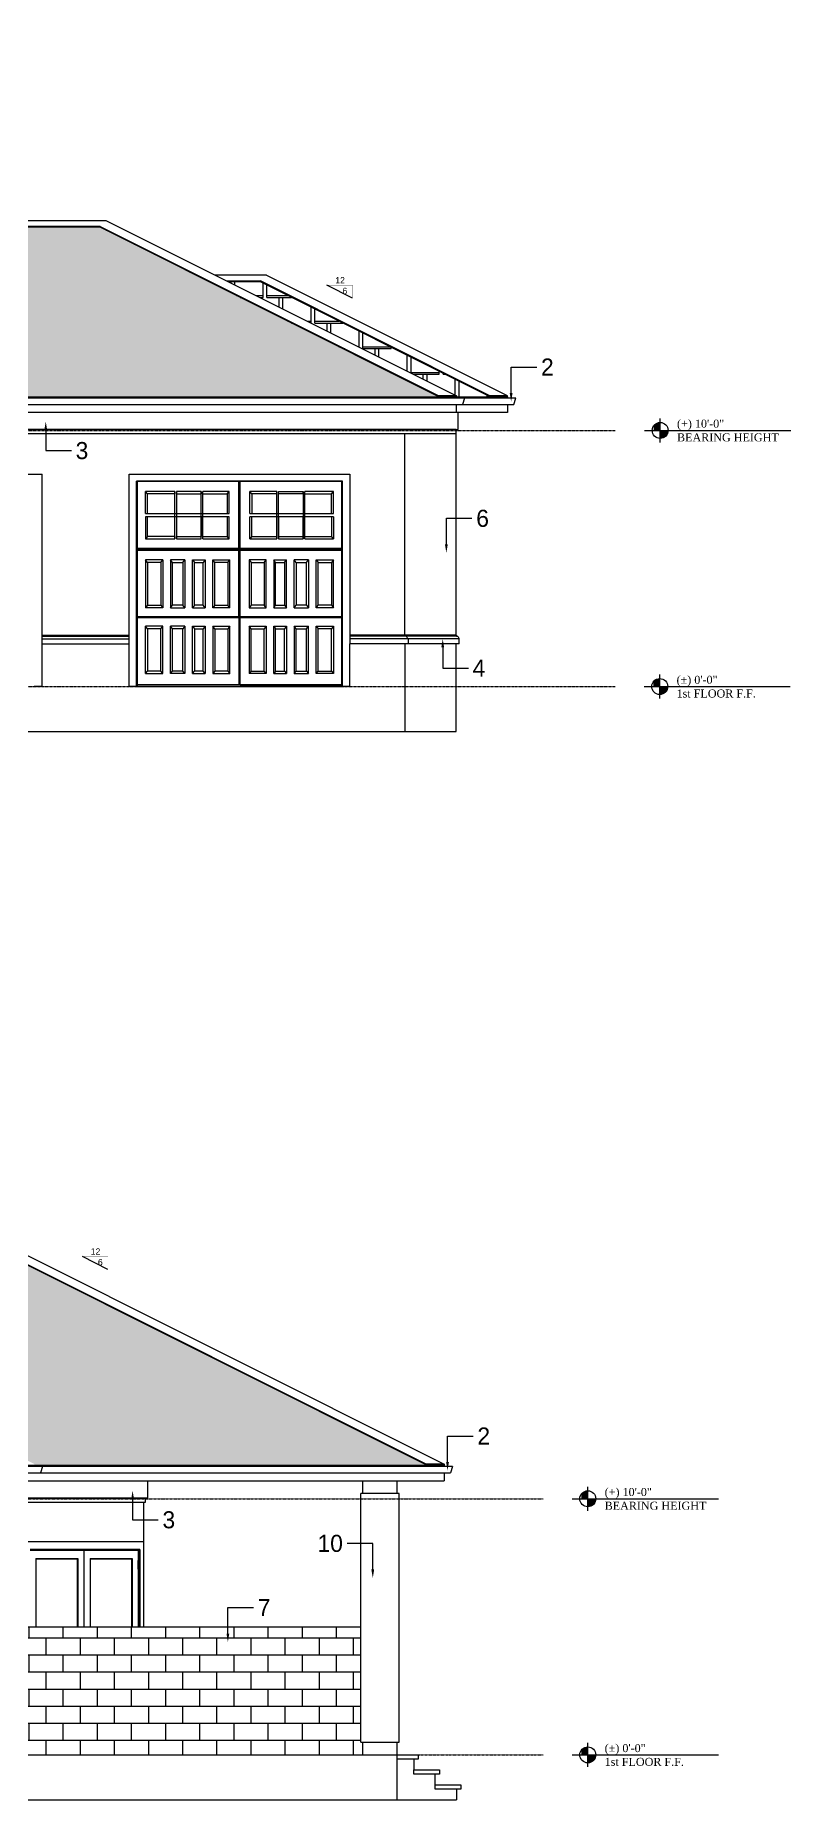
# Model space of a CAD drawing. Header units: inches. Extents: x 0 to 22102, y -19958 to 0.
# Drawn here: x 19715 to 20069, y -10316 to -9489 of the extents above; entities that cross this region are included whole.
import ezdxf
from ezdxf import colors
from ezdxf.entities.mleader import LeaderData, LeaderLine
from ezdxf.enums import TextEntityAlignment as Align
from ezdxf.math import Vec2, Vec3

# ---------------------------------------------------------------- set-up
doc = ezdxf.new("R2010")
doc.units = ezdxf.units.IN
doc.header["$MEASUREMENT"] = 0
doc.linetypes.add('HIDDEN2', pattern=[0.1875, 0.125, -0.0625])
for name, color, linetype in [('2', 2, 'Continuous'), ('4', 4, 'Continuous'), ('6', 6, 'Continuous'), ('DOOR-INT', 2, 'Continuous'), ('ELEVATION NOTES', 1, 'Continuous'), ('KEY', 3, 'Continuous'), ('NOTES', 1, 'Continuous'), ('ROOF', 3, 'Continuous'), ('STAIR', 2, 'Continuous'), ('WINDOW GLASS', 4, 'Continuous')]:
    doc.layers.add(name, color=color, linetype=linetype)
doc.styles.add('ARCHITXT', font='BOOKOS.TTF', dxfattribs={"height": 0.078125})
pattern_1 = [(0, (0.9, 0), (7.5, 12), [13.2, -1.8]), (0, (0.9, 0.9), (7.5, 12), [13.2, -1.8]), (90, (14.1, 0), (-7.5, 12), [12, -12]), (90, (15.9, 0), (-7.5, 12), [12, -12])]

# ---------------------------------------------------------------- blocks, each defined once
blk = doc.blocks.new('ELEVATION NOTE')
for p, q in [((0, 0), (12.97, 0)), ((4.74, 0), (4.74, 2.67)), ((5.12, 0), (5.12, 2.99)), ((5.49, 0), (5.49, 3.24)), ((5.86, 0), (5.86, 3.43)), ((6.24, 0), (6.24, 3.57)), ((6.61, 0), (6.61, 3.67)), ((6.99, 0), (6.99, 3.72)), ((7.36, -5.61), (7.36, 5.61)), ((7.73, 0), (68.53, 0)), ((7.73, 0), (7.73, -3.72)), ((8.11, 0), (8.11, -3.67)), ((8.48, 0), (8.48, -3.57)), ((8.86, 0), (8.86, -3.43)), ((9.23, 0), (9.23, -3.24)), ((9.6, 0), (9.6, -2.99)), ((9.98, 0), (9.98, -2.67)), ((10.35, 0), (10.35, -2.24)), ((10.73, 0), (10.73, -1.63)), ((11.1, 0), (11.1, 0))]:
    blk.add_line(p, q)
blk.add_circle((7.36, 0), 3.74)
at = {"style": 'ARCHITXT'}
for p in [(15.26, 9.97), (15.26, 5.05)]:
    blk.add_attdef('XX', text='', height=3.75, dxfattribs=at).set_placement(p, align=Align.TOP_LEFT)
for p in [(15.26, -6.25), (15.26, -11.61)]:
    blk.add_attdef('XX', text='', height=3.75, dxfattribs=at).set_placement(p, align=Align.BOTTOM_LEFT)

msp = doc.modelspace()

# ---------------------------------------------------------------- hatches: boundary and pattern name
at = {"layer": '2'}
h = msp.add_hatch(dxfattribs=at)
h.set_pattern_fill('AR-B816', color=9)
h.paths.add_polyline_path([(19867.37226, -10234.84963), (19690.31074, -10234.84963), (19690.31074, -10270.84963), (19690.56074, -10270.84963), (19690.56074, -10271.18296), (19690.81956, -10271.2284), (19691.06074, -10271.3616), (19691.26784, -10271.57349), (19691.42676, -10271.84963), (19691.52666, -10272.1712), (19691.56074, -10272.5163), (19691.81074, -10272.5163), (19691.81074, -10274.84963), (19690.31074, -10274.84963), (19690.31074, -10294.84963), (19868.37226, -10294.84963), (19868.37226, -10288.84963), (19867.37226, -10288.84963)])
at = {"layer": 'STAIR'}
h = msp.add_hatch(dxfattribs=at)
h.set_pattern_fill('216', color=9, scale=30, pattern_type=2)
h.set_pattern_definition(pattern_1)
h.paths.add_polyline_path([(18062.5927, -9489.17411), (17994.57389, -9523.18352), (18130.35994, -9523.18352), (18130.33199, -9523.04376)])
h.paths.add_polyline_path([(17910.02557, -9556.04844), (17777.03492, -9622.54376), (17777.03492, -9622.57171), (18043.01621, -9622.57171), (18043.01621, -9622.54376)])
h.paths.add_polyline_path([(18141.81757, -9525.43534), (18141.38184, -9526.74253), (18138.38184, -9526.74253), (18138.38184, -9530.43352), (18129.83196, -9530.43352), (18129.73571, -9531.62054), (18129.14958, -9532.64998), (18128.15535, -9533.29403), (18126.97565, -9533.4517), (18125.8295, -9533.77241), (18124.85709, -9534.45864), (18124.17085, -9535.43106), (18123.85014, -9536.5772), (18123.69248, -9537.7569), (18123.04843, -9538.75114), (18122.01899, -9539.33726), (18120.83196, -9539.43352), (18120.83196, -9540.43352), (18119.83196, -9540.43352), (18119.83196, -9641.93796), (18247.32739, -9578.19025)])
h.paths.add_polyline_path([(18298.44866, -9603.75088), (18251.91133, -9580.48222), (18095.83991, -9658.51793), (18095.83991, -9658.54588), (18189.97669, -9658.54588), (18190.0326, -9658.51793), (18189.90837, -9658.02103)])
h.paths.add_polyline_path([(18303.0326, -9606.04285), (18198.08244, -9658.51793), (18198.08244, -9658.54588), (18407.98275, -9658.54588), (18407.98275, -9658.51793)])
h.paths.add_polyline_path([(17976.01109, -9995.08749), (17648.06797, -10159.05904), (17648.06797, -10159.087), (18303.9542, -10159.087), (18303.9542, -10159.05904)])
h.paths.add_polyline_path([(17932.50277, -10012.25771), (17889.49849, -10012.25771), (17595.89581, -10159.05904), (17595.89581, -10159.087), (17639.96222, -10159.087), (17640.01813, -10159.05904), (17639.8939, -10158.56214)])
h.paths.add_polyline_path([(17959.4368, -9998.79069), (17941.28587, -9989.71523), (17902.68551, -10009.01541), (17938.98737, -10009.01541)])
h.paths.add_polyline_path([(18077.16269, -9993.74233), (17982.48864, -9993.74233), (18312.12827, -10158.56214), (18312.00405, -10159.05904), (18312.05995, -10159.087), (18407.79613, -10159.087), (18407.79613, -10159.05904)])
h.paths.add_polyline_path([(19072.01302, -9493.20473), (18963.1809, -9493.20473), (18632.5545, -9658.51793), (18632.5545, -9658.54588), (18742.44875, -9658.54588), (18742.50465, -9658.51793), (18742.38043, -9658.02103)])
h.paths.add_polyline_path([(19078.50465, -9494.54285), (18750.5545, -9658.51793), (18750.5545, -9658.54588), (19406.45481, -9658.54588), (19406.45481, -9658.51793)])
h.paths.add_polyline_path([(19338.58266, -9489.17411), (19270.84336, -9523.04376), (19270.84336, -9523.07171), (19406.32196, -9523.07171), (19406.32196, -9523.04376)])
h.paths.add_polyline_path([(19342.63998, -9554.7068), (19208.00042, -9554.7068), (19343.73025, -9622.57171), (19478.3139, -9622.57171), (19478.3139, -9622.54376)])
h.paths.add_polyline_path([(19745.23693, -9579.14058), (19400.67541, -9579.14058), (19486.48797, -9622.04686), (19486.36375, -9622.54376), (19486.41965, -9622.57171), (19486.36375, -9622.68352), (19486.36375, -9623.24253), (19490.36375, -9623.24253), (19489.36375, -9626.24253), (19486.36375, -9626.24253), (19486.36375, -9629.93352), (19462.36375, -9629.93352), (19462.36375, -9636.80852), (19466.36375, -9636.80852), (19466.36375, -9638.80852), (19465.36375, -9638.80852), (19465.36375, -9644.80852), (19463.86375, -9644.80852), (19463.86375, -9648.80852), (19462.36375, -9648.80852), (19462.36375, -9654.80852), (19464.41373, -9654.80852), (19464.41373, -9658.54588), (19903.99164, -9658.54588), (19903.99164, -9658.51793)])
h.paths.add_polyline_path([(19415.3415, -10013.59935), (19283.17681, -10079.68169), (18785.63998, -10079.68169), (18734.51871, -10105.24233), (18710.51871, -10105.24233), (18602.88528, -10159.05904), (18602.88528, -10159.087), (19706.26089, -10159.087), (19706.26089, -10159.05904)])
h.paths.add_polyline_path([(19192.29425, -9989.71523), (19124.55495, -10023.58488), (19124.55495, -10023.61283), (19260.03355, -10023.61283), (19260.03355, -10023.58488)])
h.paths.add_polyline_path([(19322.87649, -10055.24791), (19244.08339, -10055.24791), (19244.08339, -10076.43939), (19280.49352, -10076.43939)], flags=17)
h.paths.add_polyline_path([(19567.69601, -9993.74585), (19455.0485, -9993.74585), (19419.92544, -10011.30738), (19714.43496, -10158.56214), (19714.31074, -10159.05904), (19714.36664, -10159.087), (19898.32241, -10159.087), (19898.32241, -10159.05904)])
h = msp.add_hatch(dxfattribs=at)
h.set_pattern_fill('216', color=9, scale=30, pattern_type=2)
h.set_pattern_definition(pattern_1)
h.paths.add_polyline_path([(19903.99164, -9658.54588), (19903.99164, -9658.51793), (19745.23693, -9579.14058), (19745.23693, -9578.69336), (19903.89225, -9658.02103), (19912.16571, -9658.02103), (19804.63165, -9604.254), (19820.3582, -9604.254), (19820.3582, -9604.70121), (19928.04754, -9658.54588)])

# ---------------------------------------------------------------- linework, layer by layer
at = {"layer": '2', "linetype": 'HIDDEN2'}
for p, q in [((18551.31181, -9674.30852), (19986.51546, -9674.30852)), ((18551.31181, -9794.30852), (19986.51546, -9794.30852)), ((18578.88777, -10174.84963), (19952.95055, -10174.84963)), ((18578.88777, -10294.84963), (19952.95055, -10294.84963))]:
    msp.add_line(p, q, dxfattribs=at)
at = {"layer": '4'}
for p, q in [((19913.04148, -9673.90768), (19913.04148, -9665.90768)), ((19912.04148, -9673.90768), (19465.41373, -9673.90768)), ((19912.04148, -9675.90768), (19465.41373, -9675.90768)), ((19912.04148, -9675.90768), (19912.04148, -9673.90768)), ((19912.04148, -9673.90768), (19913.04148, -9673.90768)), ((19518.6218, -9694.80852), (19718.1218, -9694.80852)), ((19718.1218, -9794.30852), (19718.1218, -9694.80852)), ((19758.79148, -9794.30852), (19758.79148, -9694.80852)), ((19758.79148, -9694.80852), (19862.29148, -9694.80852)), ((19862.29148, -9694.80852), (19862.29148, -9770.82048)), ((19718.1218, -9770.30852), (19758.79148, -9770.30852)), ((19718.1218, -9770.64185), (19758.79148, -9770.64185)), ((19862.20405, -9770.82048), (19862.20405, -9774.30852)), ((19912.29148, -9770.30852), (19862.29148, -9770.30852)), ((19912.29148, -9770.64185), (19862.29148, -9770.64185)), ((19888.29148, -9770.64185), (19888.29148, -9770.30852)), ((19888.5503, -9770.68728), (19888.29148, -9770.64185)), ((19888.79148, -9770.82048), (19888.5503, -9770.68728)), ((19888.99859, -9771.03237), (19888.79148, -9770.82048)), ((19889.15751, -9771.30852), (19888.99859, -9771.03237)), ((19912.29148, -9770.30852), (19912.29148, -9770.64185)), ((19912.29148, -9770.64185), (19912.5503, -9770.68728)), ((19912.5503, -9770.68728), (19912.79148, -9770.82048)), ((19912.79148, -9770.82048), (19912.99859, -9771.03237)), ((19912.99859, -9771.03237), (19913.15751, -9771.30852)), ((19718.1218, -9771.97518), (19758.79148, -9771.97518)), ((19913.54148, -9771.97518), (19862.20405, -9771.97518)), ((19913.54148, -9774.30852), (19862.20405, -9774.30852)), ((19862.29148, -9794.30852), (19862.29148, -9774.30852)), ((19889.25741, -9771.63009), (19889.15751, -9771.30852)), ((19889.29148, -9771.97518), (19889.25741, -9771.63009)), ((19889.54148, -9771.97518), (19889.54148, -9774.30852)), ((19913.15751, -9771.30852), (19913.25741, -9771.63009)), ((19913.25741, -9771.63009), (19913.29148, -9771.97518)), ((19913.54148, -9774.30852), (19913.54148, -9771.97518)), ((19718.1218, -9794.30852), (19714.3718, -9794.30852)), ((19762.54148, -9794.30852), (19758.79148, -9794.30852)), ((19858.79148, -9794.30852), (19762.29148, -9794.30852)), ((19762.29148, -9794.30852), (19858.79148, -9794.30852)), ((19862.29148, -9794.30852), (19858.54148, -9794.30852)), ((19767.56583, -10174.4488), (19767.56583, -10166.4488)), ((18617.33543, -10174.4488), (19766.56583, -10174.4488)), ((19766.56583, -10176.4488), (19766.56583, -10174.4488)), ((19766.56583, -10174.4488), (19767.56583, -10174.4488)), ((18618.83543, -10176.4488), (19765.56583, -10176.4488)), ((19765.56583, -10176.4488), (19766.56583, -10176.4488)), ((19765.56583, -10195.09963), (19710.76505, -10195.09963))]:
    msp.add_line(p, q, dxfattribs=at)
at = {"layer": '6'}
for p, q in [((19888.04148, -9770.30852), (19888.04148, -9675.90768)), ((19912.04148, -9770.30852), (19912.04148, -9675.90768)), ((19888.04148, -9774.30852), (19888.04148, -9815.30852)), ((19912.04148, -9815.30852), (19912.04148, -9774.30852)), ((19492.36375, -9815.30852), (19912.04148, -9815.30852)), ((19868.37226, -10172.4488), (19868.37226, -10166.4488)), ((19884.37226, -10172.4488), (19884.37226, -10166.4488)), ((19885.37226, -10172.4488), (19867.37226, -10172.4488)), ((19867.37226, -10288.84963), (19867.37226, -10172.4488)), ((19885.37226, -10288.84963), (19885.37226, -10172.4488)), ((19765.56583, -10176.4488), (19765.56583, -10234.84963)), ((19690.31074, -10234.84963), (19867.37226, -10234.84963)), ((19867.37226, -10288.84963), (19885.37226, -10288.84963)), ((19868.37226, -10294.84963), (19868.37226, -10288.84963)), ((19884.37226, -10294.84963), (19884.37226, -10288.84963)), ((19690.31074, -10294.84963), (19884.37226, -10294.84963)), ((19868.37226, -10294.84963), (19884.37226, -10294.84963)), ((19870.37226, -10294.84963), (19882.37226, -10294.84963)), ((19884.37226, -10315.84963), (19884.37226, -10294.84963)), ((19884.37226, -10294.84963), (19894.19664, -10294.84963)), ((19884.37226, -10296.84963), (19884.37226, -10294.84963)), ((19894.19664, -10296.84963), (19884.37226, -10296.84963)), ((19892.19664, -10296.84963), (19892.19664, -10301.84963)), ((19894.19664, -10294.84963), (19894.19664, -10296.84963)), ((19892.19664, -10301.84963), (19902.19664, -10301.84963)), ((19892.19664, -10303.84963), (19892.19664, -10301.84963)), ((19904.19664, -10303.84963), (19892.19664, -10303.84963)), ((19902.19664, -10301.84963), (19904.19664, -10301.84963)), ((19902.19664, -10308.84963), (19902.19664, -10303.84963)), ((19904.19664, -10301.84963), (19904.19664, -10303.84963)), ((19690.31074, -10315.84963), (19912.19664, -10315.84963)), ((19902.19664, -10308.84963), (19912.19664, -10308.84963)), ((19902.19664, -10310.84963), (19902.19664, -10308.84963)), ((19914.19664, -10310.84963), (19902.19664, -10310.84963)), ((19912.19664, -10308.84963), (19914.19664, -10308.84963)), ((19912.19664, -10310.84963), (19912.19664, -10315.84963)), ((19914.19664, -10308.84963), (19914.19664, -10310.84963))]:
    msp.add_line(p, q, dxfattribs=at)
at = {"layer": 'DOOR-INT'}
for p, q in [((19762.29148, -9794.30852), (19762.29148, -9698.05852)), ((19858.79148, -9698.05852), (19762.29148, -9698.05852)), ((19762.54148, -9698.30852), (19762.54148, -9794.30852)), ((19858.54148, -9698.30852), (19762.54148, -9698.30852)), ((19780.29081, -9702.92389), (19766.5181, -9702.92389)), ((19767.43366, -9704.0903), (19766.5181, -9702.92389)), ((19766.5181, -9713.30147), (19766.5181, -9702.92389)), ((19780.29081, -9704.0903), (19767.43366, -9704.0903)), ((19767.43366, -9713.30147), (19767.43366, -9704.0903)), ((19780.29081, -9725.13241), (19780.29081, -9702.92389)), ((19781.06228, -9702.92389), (19781.06228, -9725.13241)), ((19792.67001, -9702.92389), (19781.06228, -9702.92389)), ((19781.06255, -9704.0903), (19781.06228, -9702.92389)), ((19781.06255, -9704.0903), (19792.66966, -9704.0903)), ((19781.06255, -9704.0903), (19781.06255, -9713.30147)), ((19792.67001, -9702.92389), (19792.66966, -9704.0903)), ((19792.66966, -9713.30147), (19792.66966, -9704.0903)), ((19792.67001, -9725.13241), (19792.67001, -9702.92389)), ((19793.44139, -9725.13241), (19793.44139, -9702.92389)), ((19805.71357, -9702.92389), (19793.44139, -9702.92389)), ((19793.44139, -9704.0903), (19804.79801, -9704.0903)), ((19804.79801, -9704.0903), (19805.71357, -9702.92389)), ((19804.79801, -9704.0903), (19804.79801, -9713.30147)), ((19805.71357, -9713.30147), (19805.71357, -9702.92389)), ((19810.1613, -9698.30852), (19810.1613, -9729.63216)), ((19810.38352, -9698.50874), (19810.1613, -9698.30852)), ((19810.38352, -9729.91527), (19810.38352, -9698.50874)), ((19810.38352, -9698.50874), (19810.69944, -9698.50874)), ((19810.69944, -9698.50874), (19810.92166, -9698.30852)), ((19810.69944, -9698.50874), (19810.69944, -9729.91527)), ((19810.92166, -9729.63216), (19810.92166, -9698.30852)), ((19816.28495, -9704.0903), (19815.36939, -9702.92389)), ((19815.36939, -9713.30147), (19815.36939, -9702.92389)), ((19828.04877, -9702.92389), (19815.36939, -9702.92389)), ((19828.04877, -9704.0903), (19816.28495, -9704.0903)), ((19816.28495, -9704.0903), (19816.28495, -9713.30147)), ((19828.04877, -9725.13241), (19828.04877, -9702.92389)), ((19828.81899, -9704.0903), (19828.81872, -9702.92389)), ((19828.81872, -9702.92389), (19840.32584, -9702.92389)), ((19828.81872, -9725.13241), (19828.81872, -9702.92389)), ((19840.32548, -9704.0903), (19828.81899, -9704.0903)), ((19828.81899, -9713.30147), (19828.81899, -9704.0903)), ((19840.32548, -9704.0903), (19840.32584, -9702.92389)), ((19840.32548, -9704.0903), (19840.32548, -9713.30147)), ((19840.32584, -9702.92389), (19840.32584, -9725.13241)), ((19854.56486, -9702.92389), (19841.08957, -9702.92389)), ((19841.08957, -9725.13241), (19841.08957, -9702.92389)), ((19841.08957, -9704.0903), (19853.6493, -9704.0903)), ((19853.6493, -9704.0903), (19854.56486, -9702.92389)), ((19853.6493, -9713.30147), (19853.6493, -9704.0903)), ((19854.56486, -9713.30147), (19854.56486, -9702.92389)), ((19858.54148, -9794.30852), (19858.54148, -9698.30852)), ((19858.79148, -9794.30852), (19858.79148, -9698.05852)), ((19766.5181, -9713.30147), (19805.71357, -9713.30147)), ((19815.36939, -9713.30147), (19854.56486, -9713.30147)), ((19766.5181, -9714.75495), (19766.5181, -9725.13241)), ((19805.71357, -9714.75495), (19766.5181, -9714.75495)), ((19767.43366, -9723.96599), (19767.43366, -9714.75495)), ((19781.06255, -9714.75495), (19781.06255, -9723.96599)), ((19792.66966, -9714.75495), (19792.66966, -9723.96599)), ((19804.79801, -9714.75495), (19804.79801, -9723.96599)), ((19805.71357, -9725.13241), (19805.71357, -9714.75495)), ((19854.56486, -9714.75495), (19815.36939, -9714.75495)), ((19815.36939, -9725.13241), (19815.36939, -9714.75495)), ((19816.28495, -9723.96599), (19816.28495, -9714.75495)), ((19828.81899, -9714.75495), (19828.81899, -9723.96599)), ((19840.32548, -9723.96599), (19840.32548, -9714.75495)), ((19853.6493, -9714.75495), (19853.6493, -9723.96599)), ((19854.56486, -9714.75495), (19854.56486, -9725.13241)), ((19810.1613, -9729.63216), (19762.54148, -9729.63216)), ((19762.69864, -9729.91527), (19762.54148, -9729.63216)), ((19762.69864, -9729.91527), (19810.38352, -9729.91527)), ((19762.69864, -9730.11843), (19762.69864, -9729.91527)), ((19767.43366, -9723.96599), (19766.5181, -9725.13241)), ((19766.5181, -9725.13241), (19780.29081, -9725.13241)), ((19780.29081, -9723.96599), (19767.43366, -9723.96599)), ((19781.06228, -9725.13241), (19781.06255, -9723.96599)), ((19781.06228, -9725.13241), (19792.67001, -9725.13241)), ((19781.06255, -9723.96599), (19792.66966, -9723.96599)), ((19792.67001, -9725.13241), (19792.66966, -9723.96599)), ((19793.44139, -9723.96599), (19804.79801, -9723.96599)), ((19793.44139, -9725.13241), (19805.71357, -9725.13241)), ((19805.71357, -9725.13241), (19804.79801, -9723.96599)), ((19810.1613, -9729.63216), (19810.38352, -9729.91527)), ((19810.92166, -9729.63216), (19810.69944, -9729.91527)), ((19810.69944, -9729.91527), (19858.38433, -9729.91527)), ((19858.54148, -9729.63216), (19810.92166, -9729.63216)), ((19816.28495, -9723.96599), (19815.36939, -9725.13241)), ((19815.36939, -9725.13241), (19828.04877, -9725.13241)), ((19816.28495, -9723.96599), (19828.04877, -9723.96599)), ((19828.81899, -9723.96599), (19828.81872, -9725.13241)), ((19828.81872, -9725.13241), (19840.32584, -9725.13241)), ((19828.81899, -9723.96599), (19840.32548, -9723.96599)), ((19840.32584, -9725.13241), (19840.32548, -9723.96599)), ((19841.08957, -9723.96599), (19853.6493, -9723.96599)), ((19841.08957, -9725.13241), (19854.56486, -9725.13241)), ((19854.56486, -9725.13241), (19853.6493, -9723.96599)), ((19858.38433, -9729.91527), (19858.54148, -9729.63216)), ((19858.38433, -9730.11843), (19858.38433, -9729.91527)), ((19762.69864, -9730.11843), (19762.54148, -9730.40154)), ((19762.54148, -9730.40154), (19810.24575, -9730.40154)), ((19858.38433, -9730.11843), (19762.69864, -9730.11843)), ((19766.5181, -9734.99393), (19766.5181, -9757.40594)), ((19774.5565, -9734.99393), (19766.5181, -9734.99393)), ((19767.43366, -9736.16555), (19766.5181, -9734.99393)), ((19767.43366, -9736.16555), (19767.43366, -9756.23568)), ((19773.64095, -9736.16555), (19767.43366, -9736.16555)), ((19773.64095, -9736.16555), (19774.5565, -9734.99393)), ((19773.64095, -9736.16555), (19773.64095, -9756.23568)), ((19774.5565, -9734.99393), (19774.5565, -9757.40594)), ((19784.95944, -9734.99393), (19778.22424, -9734.99393)), ((19778.22424, -9734.99393), (19778.22424, -9757.40594)), ((19779.13979, -9736.16555), (19778.22424, -9734.99393)), ((19779.13979, -9756.23568), (19779.13979, -9736.16555)), ((19779.13979, -9736.16555), (19784.04388, -9736.16555)), ((19784.04388, -9736.16555), (19784.95944, -9734.99393)), ((19784.04388, -9736.16555), (19784.04388, -9756.23568)), ((19784.95944, -9734.99393), (19784.95944, -9757.40594)), ((19788.57499, -9734.99393), (19794.50486, -9734.99393)), ((19788.57499, -9757.40594), (19788.57499, -9734.99393)), ((19788.57499, -9734.99393), (19789.49055, -9736.16555)), ((19789.49055, -9756.23568), (19789.49055, -9736.16555)), ((19789.49055, -9736.16555), (19793.58939, -9736.16555)), ((19794.50486, -9734.99393), (19793.58939, -9736.16555)), ((19793.58939, -9756.23568), (19793.58939, -9736.16555)), ((19794.50486, -9734.99393), (19794.50486, -9757.40594)), ((19798.04886, -9757.40594), (19798.04886, -9734.99393)), ((19798.96441, -9736.16555), (19798.04886, -9734.99393)), ((19798.04886, -9734.99393), (19805.99206, -9734.99393)), ((19798.96441, -9756.23568), (19798.96441, -9736.16555)), ((19805.0765, -9736.16555), (19798.96441, -9736.16555)), ((19805.0765, -9736.16555), (19805.99206, -9734.99393)), ((19805.0765, -9736.16555), (19805.0765, -9756.23568)), ((19805.99206, -9757.40594), (19805.99206, -9734.99393)), ((19810.38352, -9730.11843), (19810.1613, -9730.40154)), ((19810.24575, -9730.40154), (19810.42352, -9730.17506)), ((19810.24575, -9761.43324), (19810.24575, -9730.40154)), ((19810.42352, -9730.17506), (19810.65944, -9730.17506)), ((19810.42352, -9761.65973), (19810.42352, -9730.17506)), ((19810.65944, -9761.65973), (19810.65944, -9730.17506)), ((19810.65944, -9730.17506), (19810.83721, -9730.40154)), ((19810.92166, -9730.40154), (19810.69944, -9730.11843)), ((19810.83721, -9761.43324), (19810.83721, -9730.40154)), ((19810.83721, -9730.40154), (19858.54148, -9730.40154)), ((19815.0909, -9734.99393), (19815.0909, -9757.40594)), ((19815.0909, -9734.99393), (19816.00646, -9736.16555)), ((19823.0341, -9734.99393), (19815.0909, -9734.99393)), ((19816.00646, -9736.16555), (19816.00646, -9756.23568)), ((19816.00646, -9736.16555), (19822.11855, -9736.16555)), ((19822.11855, -9736.16555), (19823.0341, -9734.99393)), ((19822.11855, -9736.16555), (19822.11855, -9756.23568)), ((19823.0341, -9757.40594), (19823.0341, -9734.99393)), ((19826.5781, -9734.99393), (19826.5781, -9757.40594)), ((19827.49366, -9736.16555), (19826.5781, -9734.99393)), ((19826.5781, -9734.99393), (19832.50797, -9734.99393)), ((19827.49366, -9756.23568), (19827.49366, -9736.16555)), ((19827.49366, -9736.16555), (19831.59241, -9736.16555)), ((19831.59241, -9736.16555), (19832.50797, -9734.99393)), ((19831.59241, -9736.16555), (19831.59241, -9756.23568)), ((19832.50797, -9757.40594), (19832.50797, -9734.99393)), ((19842.85872, -9734.99393), (19836.12353, -9734.99393)), ((19836.12353, -9757.40594), (19836.12353, -9734.99393)), ((19837.03908, -9736.16555), (19836.12353, -9734.99393)), ((19837.03908, -9736.16555), (19837.03908, -9756.23568)), ((19837.03908, -9736.16555), (19841.94317, -9736.16555)), ((19841.94317, -9736.16555), (19842.85872, -9734.99393)), ((19841.94317, -9756.23568), (19841.94317, -9736.16555)), ((19842.85872, -9734.99393), (19842.85872, -9757.40594)), ((19846.52646, -9757.40594), (19846.52646, -9734.99393)), ((19846.52646, -9734.99393), (19854.56486, -9734.99393)), ((19846.52646, -9734.99393), (19847.44201, -9736.16555)), ((19847.44201, -9756.23568), (19847.44201, -9736.16555)), ((19847.44201, -9736.16555), (19853.6493, -9736.16555)), ((19854.56486, -9734.99393), (19853.6493, -9736.16555)), ((19853.6493, -9736.16555), (19853.6493, -9756.23568)), ((19854.56486, -9757.40594), (19854.56486, -9734.99393)), ((19858.38433, -9730.11843), (19858.54148, -9730.40154)), ((19762.54148, -9761.43324), (19810.24575, -9761.43324)), ((19762.54148, -9761.43324), (19762.66717, -9761.65973)), ((19762.54148, -9762.01713), (19762.66717, -9761.79064)), ((19762.54148, -9762.01713), (19810.24575, -9762.01713)), ((19810.42352, -9761.65973), (19762.66717, -9761.65973)), ((19762.66717, -9761.79064), (19762.66717, -9761.65973)), ((19810.42352, -9761.79064), (19762.66717, -9761.79064)), ((19767.43366, -9756.23568), (19766.5181, -9757.40594)), ((19774.5565, -9757.40594), (19766.5181, -9757.40594)), ((19767.43366, -9756.23568), (19773.64095, -9756.23568)), ((19773.64095, -9756.23568), (19774.5565, -9757.40594)), ((19778.22424, -9757.40594), (19779.13979, -9756.23568)), ((19778.22424, -9757.40594), (19784.95944, -9757.40594)), ((19784.04388, -9756.23568), (19779.13979, -9756.23568)), ((19784.95944, -9757.40594), (19784.04388, -9756.23568)), ((19789.49055, -9756.23568), (19788.57499, -9757.40594)), ((19788.57499, -9757.40594), (19794.50486, -9757.40594)), ((19793.58939, -9756.23568), (19789.49055, -9756.23568)), ((19794.50486, -9757.40594), (19793.58939, -9756.23568)), ((19798.96441, -9756.23568), (19798.04886, -9757.40594)), ((19805.99206, -9757.40594), (19798.04886, -9757.40594)), ((19798.96441, -9756.23568), (19805.0765, -9756.23568)), ((19805.99206, -9757.40594), (19805.0765, -9756.23568)), ((19810.42352, -9761.65973), (19810.24575, -9761.43324)), ((19810.42352, -9761.79064), (19810.24575, -9762.01713)), ((19810.24575, -9762.01713), (19810.24575, -9793.43352)), ((19810.42352, -9761.79064), (19810.42352, -9793.27339)), ((19810.65944, -9761.65973), (19810.83721, -9761.43324)), ((19858.41579, -9761.65973), (19810.65944, -9761.65973)), ((19810.65944, -9793.27339), (19810.65944, -9761.79064)), ((19810.65944, -9761.79064), (19810.83721, -9762.01713)), ((19810.65944, -9761.79064), (19858.41579, -9761.79064)), ((19810.83721, -9761.43324), (19858.54148, -9761.43324)), ((19810.83721, -9793.43352), (19810.83721, -9762.01713)), ((19810.83721, -9762.01713), (19858.54148, -9762.01713)), ((19816.00646, -9756.23568), (19815.0909, -9757.40594)), ((19815.0909, -9757.40594), (19823.0341, -9757.40594)), ((19822.11855, -9756.23568), (19816.00646, -9756.23568)), ((19823.0341, -9757.40594), (19822.11855, -9756.23568)), ((19826.5781, -9757.40594), (19827.49366, -9756.23568)), ((19826.5781, -9757.40594), (19832.50797, -9757.40594)), ((19827.49366, -9756.23568), (19831.59241, -9756.23568)), ((19831.59241, -9756.23568), (19832.50797, -9757.40594)), ((19836.12353, -9757.40594), (19837.03908, -9756.23568)), ((19836.12353, -9757.40594), (19842.85872, -9757.40594)), ((19841.94317, -9756.23568), (19837.03908, -9756.23568)), ((19841.94317, -9756.23568), (19842.85872, -9757.40594)), ((19846.52646, -9757.40594), (19847.44201, -9756.23568)), ((19854.56486, -9757.40594), (19846.52646, -9757.40594)), ((19853.6493, -9756.23568), (19847.44201, -9756.23568)), ((19853.6493, -9756.23568), (19854.56486, -9757.40594)), ((19858.54148, -9761.43324), (19858.41579, -9761.65973)), ((19858.41579, -9761.79064), (19858.41579, -9761.65973)), ((19858.41579, -9761.79064), (19858.54148, -9762.01713)), ((19766.5181, -9788.2415), (19766.5181, -9766.04443)), ((19774.5565, -9766.04443), (19766.5181, -9766.04443)), ((19767.43366, -9767.21605), (19766.5181, -9766.04443)), ((19767.43366, -9767.21605), (19767.43366, -9787.09174)), ((19773.64095, -9767.21605), (19767.43366, -9767.21605)), ((19773.64095, -9767.21605), (19774.5565, -9766.04443)), ((19773.64095, -9787.09174), (19773.64095, -9767.21605)), ((19774.5565, -9788.2415), (19774.5565, -9766.04443)), ((19784.95944, -9766.04443), (19778.22424, -9766.04443)), ((19778.22424, -9788.2415), (19778.22424, -9766.04443)), ((19779.13979, -9767.21605), (19778.22424, -9766.04443)), ((19779.13979, -9787.09174), (19779.13979, -9767.21605)), ((19784.04388, -9767.21605), (19779.13979, -9767.21605)), ((19784.95944, -9766.04443), (19784.04388, -9767.21605)), ((19784.04388, -9787.09174), (19784.04388, -9767.21605)), ((19784.95944, -9766.04443), (19784.95944, -9788.2415)), ((19788.57499, -9788.2415), (19788.57499, -9766.04443)), ((19788.57499, -9766.04443), (19789.49055, -9767.21605)), ((19788.57499, -9766.04443), (19794.50495, -9766.04443)), ((19789.49055, -9767.21605), (19789.49055, -9787.09174)), ((19789.49055, -9767.21605), (19793.58939, -9767.21605)), ((19794.50495, -9766.04443), (19793.58939, -9767.21605)), ((19793.58939, -9787.09174), (19793.58939, -9767.21605)), ((19794.50495, -9766.04443), (19794.50495, -9788.2415)), ((19798.04886, -9766.04443), (19798.04886, -9788.2415)), ((19798.96441, -9767.21605), (19798.04886, -9766.04443)), ((19798.04886, -9766.04443), (19805.99206, -9766.04443)), ((19798.96441, -9767.21605), (19805.0765, -9767.21605)), ((19798.96441, -9767.21605), (19798.96441, -9787.09174)), ((19805.99206, -9766.04443), (19805.0765, -9767.21605)), ((19805.0765, -9767.21605), (19805.0765, -9787.09174)), ((19805.99206, -9788.2415), (19805.99206, -9766.04443)), ((19815.0909, -9766.04443), (19823.0341, -9766.04443)), ((19815.0909, -9766.04443), (19815.0909, -9788.2415)), ((19816.00646, -9767.21605), (19815.0909, -9766.04443)), ((19816.00646, -9767.21605), (19822.11855, -9767.21605)), ((19816.00646, -9787.09174), (19816.00646, -9767.21605)), ((19823.0341, -9766.04443), (19822.11855, -9767.21605)), ((19822.11864, -9787.09174), (19822.11855, -9767.21605)), ((19823.0341, -9766.04443), (19823.0341, -9788.2415)), ((19826.5781, -9766.04443), (19832.50797, -9766.04443)), ((19826.5781, -9788.2415), (19826.5781, -9766.04443)), ((19826.5781, -9766.04443), (19827.49366, -9767.21605)), ((19827.49366, -9787.09174), (19827.49366, -9767.21605)), ((19827.49366, -9767.21605), (19831.5925, -9767.21605)), ((19832.50797, -9766.04443), (19831.5925, -9767.21605)), ((19831.5925, -9787.09174), (19831.5925, -9767.21605)), ((19832.50797, -9766.04443), (19832.50806, -9788.2415)), ((19836.12353, -9766.04443), (19836.12353, -9788.2415)), ((19837.03908, -9767.21605), (19836.12353, -9766.04443)), ((19836.12353, -9766.04443), (19842.85872, -9766.04443)), ((19837.03908, -9787.09174), (19837.03908, -9767.21605)), ((19837.03908, -9767.21605), (19841.94317, -9767.21605)), ((19841.94317, -9767.21605), (19842.85872, -9766.04443)), ((19841.94317, -9787.09174), (19841.94317, -9767.21605)), ((19842.85872, -9788.2415), (19842.85872, -9766.04443)), ((19846.52646, -9788.2415), (19846.52646, -9766.04443)), ((19846.52646, -9766.04443), (19847.44201, -9767.21605)), ((19846.52646, -9766.04443), (19854.56486, -9766.04443)), ((19853.6493, -9767.21605), (19847.44201, -9767.21605)), ((19847.44201, -9787.09174), (19847.44201, -9767.21605)), ((19854.56486, -9766.04443), (19853.6493, -9767.21605)), ((19853.6493, -9787.09174), (19853.6493, -9767.21605)), ((19854.56486, -9766.04443), (19854.56486, -9788.2415)), ((19766.5181, -9788.2415), (19767.43366, -9787.09174)), ((19773.64095, -9787.09174), (19767.43366, -9787.09174)), ((19774.5565, -9788.2415), (19773.64095, -9787.09174)), ((19778.22424, -9788.2415), (19779.13979, -9787.09174)), ((19784.04388, -9787.09174), (19779.13979, -9787.09174)), ((19784.95944, -9788.2415), (19784.04388, -9787.09174)), ((19788.57499, -9788.2415), (19789.49055, -9787.09174)), ((19793.58939, -9787.09174), (19789.49055, -9787.09174)), ((19794.50495, -9788.2415), (19793.58939, -9787.09174)), ((19798.96441, -9787.09174), (19798.04886, -9788.2415)), ((19805.0765, -9787.09174), (19798.96441, -9787.09174)), ((19805.0765, -9787.09174), (19805.99206, -9788.2415)), ((19816.00646, -9787.09174), (19815.0909, -9788.2415)), ((19816.00646, -9787.09174), (19822.11864, -9787.09174)), ((19823.0341, -9788.2415), (19822.11864, -9787.09174)), ((19827.49366, -9787.09174), (19826.5781, -9788.2415)), ((19827.49366, -9787.09174), (19831.5925, -9787.09174)), ((19831.5925, -9787.09174), (19832.50806, -9788.2415)), ((19836.12353, -9788.2415), (19837.03908, -9787.09174)), ((19837.03908, -9787.09174), (19841.94317, -9787.09174)), ((19841.94317, -9787.09174), (19842.85872, -9788.2415)), ((19846.52646, -9788.2415), (19847.44201, -9787.09174)), ((19847.44201, -9787.09174), (19853.6493, -9787.09174)), ((19853.6493, -9787.09174), (19854.56486, -9788.2415)), ((19858.79148, -9793.55852), (19762.29148, -9793.55852)), ((19810.24575, -9793.43352), (19762.54148, -9793.43352)), ((19766.5181, -9788.2415), (19774.5565, -9788.2415)), ((19784.95944, -9788.2415), (19778.22424, -9788.2415)), ((19788.57499, -9788.2415), (19794.50495, -9788.2415)), ((19798.04886, -9788.2415), (19805.99206, -9788.2415)), ((19810.24575, -9793.43352), (19810.42352, -9793.27339)), ((19810.42352, -9793.27339), (19810.65944, -9793.27339)), ((19810.83721, -9793.43352), (19810.65944, -9793.27339)), ((19810.83721, -9793.43352), (19858.54148, -9793.43352)), ((19823.0341, -9788.2415), (19815.0909, -9788.2415)), ((19826.5781, -9788.2415), (19832.50806, -9788.2415)), ((19836.12353, -9788.2415), (19842.85872, -9788.2415)), ((19854.56486, -9788.2415), (19846.52646, -9788.2415)), ((19763.79806, -10198.59963), (19712.53282, -10198.59963)), ((19712.53282, -10198.84963), (19763.17935, -10198.84963)), ((19712.53282, -10198.91213), (19763.12808, -10198.91213)), ((19736.2894, -10198.88713), (19736.27614, -10198.91213)), ((19736.29338, -10198.87963), (19736.29205, -10198.88213)), ((19736.30929, -10198.84963), (19736.29603, -10198.87463)), ((19736.32255, -10198.87463), (19736.30929, -10198.84963)), ((19736.32652, -10198.88213), (19736.3252, -10198.87963)), ((19736.34243, -10198.91213), (19736.32917, -10198.88713)), ((19737.67224, -10198.91213), (19737.67224, -10234.84963)), ((19737.76062, -10234.84963), (19737.76062, -10198.91213)), ((19755.74726, -10198.84963), (19755.74726, -10198.91213)), ((19756.37226, -10198.91213), (19756.37226, -10198.84963)), ((19756.87226, -10198.84963), (19756.87226, -10198.91213)), ((19760.2994, -10198.91213), (19760.2994, -10198.84963)), ((19763.12808, -10198.91213), (19763.12808, -10203.84963)), ((19763.17935, -10198.84963), (19763.17935, -10203.84963)), ((19763.35612, -10203.84963), (19763.35612, -10198.59963)), ((19763.79806, -10198.59963), (19763.79806, -10234.84963)), ((19715.13321, -10202.91213), (19715.13321, -10234.84963)), ((19715.13321, -10202.91213), (19734.84381, -10202.91213)), ((19715.13321, -10203.03463), (19734.4549, -10203.03463)), ((19734.41071, -10203.03463), (19734.84381, -10202.91213)), ((19734.4549, -10203.03463), (19734.4549, -10234.84963)), ((19734.84381, -10202.91213), (19734.84381, -10234.84963)), ((19740.58905, -10202.91213), (19740.58905, -10234.84963)), ((19740.58905, -10202.91213), (19760.29965, -10202.91213)), ((19740.58905, -10203.03463), (19759.91074, -10203.03463)), ((19759.86655, -10203.03463), (19760.29965, -10202.91213)), ((19759.91074, -10203.03463), (19759.91074, -10234.84963)), ((19760.29965, -10202.91213), (19760.29965, -10234.84963)), ((19763.77438, -10203.84963), (19763.00257, -10203.84963)), ((19763.00257, -10207.84963), (19763.00257, -10203.84963)), ((19763.00257, -10207.84963), (19763.77438, -10207.84963)), ((19763.12808, -10207.84963), (19763.12808, -10234.84963)), ((19763.17935, -10234.84963), (19763.17935, -10207.84963)), ((19763.35612, -10234.84963), (19763.35612, -10207.84963)), ((19763.77438, -10207.84963), (19763.77438, -10203.84963))]:
    msp.add_line(p, q, dxfattribs=at)
at = {"layer": 'NOTES', "color": 5}
for p, q in [((19863.50759, -9612.31005), (19851.50759, -9606.31005)), ((19748.94141, -10067.35503), (19736.94141, -10061.35503))]:
    msp.add_line(p, q, dxfattribs=at)
at = {"layer": 'NOTES', "color": 5, "const_width": 0.125}
for points in [[(19863.50759, -9612.31005), (19863.50759, -9606.31005), (19851.50759, -9606.31005)], [(19748.94141, -10067.35503), (19748.94141, -10061.35503), (19736.94141, -10061.35503)]]:
    msp.add_lwpolyline(points, dxfattribs=at)
at = {"layer": 'ROOF', "transparency": 33554687}
for p, q in [((19394.19082, -9575.89828), (19748.03202, -9575.89828)), ((19745.23693, -9578.69336), (19399.78099, -9578.69336)), ((19745.23693, -9579.14058), (19400.67541, -9579.14058)), ((19745.23693, -9578.69336), (19745.23693, -9579.14058)), ((19745.23693, -9578.69336), (19903.89225, -9658.02103)), ((19903.99164, -9658.51793), (19745.23693, -9579.14058)), ((19747.99475, -9575.93555), (19912.16571, -9658.02103)), ((19799.2012, -9601.53877), (19799.15328, -9601.45891)), ((19799.15328, -9601.45891), (19823.15328, -9601.45891)), ((19804.63165, -9604.254), (19820.3582, -9604.254)), ((19820.3582, -9604.70121), (19805.52608, -9604.70121)), ((19927.89225, -9658.02103), (19820.3582, -9604.254)), ((19820.3582, -9604.254), (19820.3582, -9604.70121)), ((19927.99164, -9658.51793), (19820.3582, -9604.70121)), ((19936.16571, -9658.02103), (19823.11602, -9601.49618)), ((19464.41373, -9658.54588), (19936.09738, -9658.54588)), ((19936.04148, -9658.65768), (19464.41373, -9658.65768)), ((19903.89225, -9658.02103), (19903.99164, -9658.51793)), ((19912.16571, -9658.02103), (19903.89225, -9658.02103)), ((19912.16571, -9658.02103), (19912.04148, -9658.51793)), ((19912.09738, -9658.54588), (19912.04148, -9658.51793)), ((19912.09738, -9658.54588), (19912.04148, -9658.65768)), ((19912.04148, -9658.65768), (19912.04148, -9659.2167)), ((19912.04148, -9662.2167), (19912.04148, -9665.90768)), ((19927.89225, -9658.02103), (19927.99164, -9658.51793)), ((19936.16571, -9658.02103), (19927.89225, -9658.02103)), ((19936.04148, -9658.51793), (19936.16571, -9658.02103)), ((19936.04148, -9658.51793), (19936.09738, -9658.54588)), ((19936.09738, -9658.54588), (19936.04148, -9658.65768)), ((19936.04148, -9658.65768), (19936.04148, -9659.2167)), ((19936.04148, -9662.2167), (19936.04148, -9665.90768)), ((19936.04148, -9665.90768), (19465.41373, -9665.90768)), ((19567.69601, -9993.29863), (19898.22303, -10158.56214)), ((19898.32241, -10159.05904), (19567.69601, -9993.74585)), ((19570.45383, -9990.54081), (19906.49648, -10158.56214)), ((18594.77953, -10159.087), (19906.42816, -10159.087)), ((19906.37226, -10159.1988), (18594.83543, -10159.1988)), ((19898.22303, -10158.56214), (19898.32241, -10159.05904)), ((19906.49648, -10158.56214), (19898.22303, -10158.56214)), ((19906.49648, -10158.56214), (19906.37226, -10159.05904)), ((19906.42816, -10159.087), (19906.37226, -10159.1988)), ((19906.37226, -10159.75782), (19906.37226, -10159.1988)), ((19906.42816, -10159.087), (19906.40021, -10159.07302)), ((18594.83543, -10166.4488), (19906.37226, -10166.4488)), ((19906.37226, -10162.75782), (19906.37226, -10166.4488))]:
    msp.add_line(p, q, dxfattribs=at)
at = {"layer": 'ROOF'}
for p, q in [((19903.99164, -9658.51793), (19903.99164, -9658.54588)), ((19927.99164, -9658.51793), (19927.99164, -9658.54588)), ((19898.32241, -10159.05904), (19898.32241, -10159.087))]:
    msp.add_line(p, q, dxfattribs=at)
at = {"layer": 'WINDOW GLASS', "linetype": 'ByBlock'}
for p, q in [((19940.04148, -9659.2167), (19464.41373, -9659.2167)), ((19465.41373, -9662.2167), (19939.04148, -9662.2167)), ((19916.04148, -9659.2167), (19915.04148, -9662.2167)), ((19939.04148, -9662.2167), (19940.04148, -9659.2167)), ((19718.1218, -9774.30852), (19758.79148, -9774.30852)), ((19910.37226, -10159.75782), (18590.83543, -10159.75782)), ((19718.31074, -10159.75782), (19717.31074, -10162.75782)), ((19910.37226, -10159.75782), (19909.37226, -10162.75782)), ((18591.83543, -10162.75782), (19909.37226, -10162.75782))]:
    msp.add_line(p, q, dxfattribs=at)

# ---------------------------------------------------------------- block references
at = {"layer": 'ELEVATION NOTES'}
ref = msp.add_blockref('ELEVATION NOTE', (20000.27949, -9674.30852), dxfattribs=at)
ref.add_attrib('XX', '(+) 10\'-0"', dxfattribs={"layer": '0', "height": 3.75, "style": 'ARCHITXT'}).set_placement((20015.54093, -9669.25649), align=Align.TOP_LEFT)
ref.add_attrib('XX', 'BEARING HEIGHT', dxfattribs={"layer": '0', "height": 3.75, "style": 'ARCHITXT'}).set_placement((20015.54093, -9680.56299), align=Align.BOTTOM_LEFT)
ref = msp.add_blockref('ELEVATION NOTE', (20000.07583, -9794.30852), dxfattribs=at)
ref.add_attrib('XX', '(%%p) 0\'-0"', dxfattribs={"layer": '0', "height": 3.75, "style": 'ARCHITXT'}).set_placement((20015.33727, -9789.25649), align=Align.TOP_LEFT)
ref.add_attrib('XX', '1st FLOOR F.F.', dxfattribs={"layer": '0', "height": 3.75, "style": 'ARCHITXT'}).set_placement((20015.33727, -9800.56299), align=Align.BOTTOM_LEFT)
ref = msp.add_blockref('ELEVATION NOTE', (19966.38137, -10174.84963), dxfattribs=at)
ref.add_attrib('XX', '(+) 10\'-0"', dxfattribs={"layer": '0', "height": 3.75, "style": 'ARCHITXT'}).set_placement((19981.64281, -10169.79761), align=Align.TOP_LEFT)
ref.add_attrib('XX', 'BEARING HEIGHT', dxfattribs={"layer": '0', "height": 3.75, "style": 'ARCHITXT'}).set_placement((19981.64281, -10181.10411), align=Align.BOTTOM_LEFT)
ref = msp.add_blockref('ELEVATION NOTE', (19966.38137, -10294.84963), dxfattribs=at)
ref.add_attrib('XX', '(%%p) 0\'-0"', dxfattribs={"layer": '0', "height": 3.75, "style": 'ARCHITXT'}).set_placement((19981.64281, -10289.79761), align=Align.TOP_LEFT)
ref.add_attrib('XX', '1st FLOOR F.F.', dxfattribs={"layer": '0', "height": 3.75, "style": 'ARCHITXT'}).set_placement((19981.64281, -10301.10411), align=Align.BOTTOM_LEFT)

# ---------------------------------------------------------------- texts
at = {"layer": 'NOTES', "char_height": 3, "attachment_point": 1}
for insert in [(19855.45207, -9602.46116), (19740.88589, -10057.50614)]:
    msp.add_mtext_dynamic_manual_height_columns('12\\P\\pxsm1;{\\Ftxt|c129;   6}', width=12.9381013, gutter_width=1, heights=[0], dxfattribs=dict(at, insert=insert))

# ---------------------------------------------------------------- leaders
at = {"layer": 'KEY'}
ml = msp.add_multileader_mtext('Standard', dxfattribs=at)
ml.set_content('{\\Ftxt|c129;2}', color=256)
ml.set_leader_properties()
ml.build(insert=Vec2(0, 0))
ml.multileader.update_dxf_attribs({"has_text_frame": 1, "text_left_attachment_type": 2, "text_right_attachment_type": 2, "dogleg_length": 12})
ctx = ml.context
ctx.base_point, ctx.char_height, ctx.plane_origin = Vec3(19949.82278, -9644.60625), 8, Vec3(19937.82278, -9656.82564)
ctx.left_attachment, ctx.right_attachment = 2, 2
notes = []
notes.append((ctx, [(0, (1, 1, 0), (19937.82278, -9644.60625), (1, 0), 12, [(0, [(19937.82278, -9660.82564)], 0, [])])]))
ctx.mtext.insert, ctx.mtext.flow_direction = Vec3(19951.82278, -9640.60625), 5
ml = msp.add_multileader_mtext('Standard', dxfattribs=at)
ml.set_content('{\\Ftxt|c129;3}', color=256)
ml.set_leader_properties()
ml.build(insert=Vec2(0, 0))
ml.multileader.update_dxf_attribs({"has_text_frame": 1, "text_left_attachment_type": 2, "text_right_attachment_type": 2, "dogleg_length": 12})
ctx = ml.context
ctx.base_point, ctx.char_height, ctx.plane_origin = Vec3(19731.779, -9683.75042), 8, Vec3(19719.779, -9695.96981)
ctx.left_attachment, ctx.right_attachment = 2, 2
notes.append((ctx, [(0, (1, 1, 0), (19719.779, -9683.75042), (1, 0), 12, [(0, [(19719.779, -9670.10217)], 0, [])])]))
ctx.mtext.insert, ctx.mtext.flow_direction = Vec3(19733.779, -9679.75042), 5
ml = msp.add_multileader_mtext('Standard', dxfattribs=at)
ml.set_content('{\\Ftxt|c129;6}', color=256)
ml.set_leader_properties()
ml.build(insert=Vec2(0, 0))
ml.multileader.update_dxf_attribs({"has_text_frame": 1, "text_left_attachment_type": 2, "text_right_attachment_type": 2, "dogleg_length": 12})
ctx = ml.context
ctx.base_point, ctx.char_height, ctx.plane_origin = Vec3(19919.47995, -9715.48061), 8, Vec3(19907.47995, -9727.7)
ctx.left_attachment, ctx.right_attachment = 2, 2
notes.append((ctx, [(0, (1, 1, 0), (19907.47995, -9715.48061), (1, 0), 12, [(0, [(19907.47995, -9731.7)], 0, [])])]))
ctx.mtext.insert, ctx.mtext.flow_direction = Vec3(19921.47995, -9711.48061), 5
ml = msp.add_multileader_mtext('Standard', dxfattribs=at)
ml.set_content('{\\Ftxt|c129;4}', color=256)
ml.set_leader_properties()
ml.build(insert=Vec2(0, 0))
ml.multileader.update_dxf_attribs({"has_text_frame": 1, "text_left_attachment_type": 2, "text_right_attachment_type": 2, "dogleg_length": 12})
ctx = ml.context
ctx.base_point, ctx.char_height, ctx.plane_origin = Vec3(19917.76905, -9785.64046), 8, Vec3(19905.76905, -9797.85985)
ctx.left_attachment, ctx.right_attachment = 2, 2
notes.append((ctx, [(0, (1, 1, 0), (19905.76905, -9785.64046), (1, 0), 12, [(0, [(19905.76905, -9771.99221)], 0, [])])]))
ctx.mtext.insert, ctx.mtext.flow_direction = Vec3(19919.76905, -9781.64046), 5
ml = msp.add_multileader_mtext('Standard', dxfattribs=at)
ml.set_content('{\\Ftxt|c129;2}', color=256)
ml.set_leader_properties()
ml.build(insert=Vec2(0, 0))
ml.multileader.update_dxf_attribs({"has_text_frame": 1, "text_left_attachment_type": 2, "text_right_attachment_type": 2, "dogleg_length": 12})
ctx = ml.context
ctx.base_point, ctx.char_height, ctx.plane_origin = Vec3(19920.01913, -10145.44518), 8, Vec3(19908.01913, -10157.66457)
ctx.left_attachment, ctx.right_attachment = 2, 2
notes.append((ctx, [(0, (1, 1, 0), (19908.01913, -10145.44518), (1, 0), 12, [(0, [(19908.01913, -10161.66457)], 0, [])])]))
ctx.mtext.insert, ctx.mtext.flow_direction = Vec3(19922.01913, -10141.44518), 5
ml = msp.add_multileader_mtext('Standard', dxfattribs=at)
ml.set_content('{\\Ftxt|c129;3}', color=256)
ml.set_leader_properties()
ml.build(insert=Vec2(0, 0))
ml.multileader.update_dxf_attribs({"has_text_frame": 1, "text_left_attachment_type": 2, "text_right_attachment_type": 2, "dogleg_length": 12})
ctx = ml.context
ctx.base_point, ctx.char_height, ctx.plane_origin = Vec3(19772.47112, -10184.68251), 8, Vec3(19760.47112, -10196.9019)
ctx.left_attachment, ctx.right_attachment = 2, 2
notes.append((ctx, [(0, (1, 1, 0), (19760.47112, -10184.68251), (1, 0), 12, [(0, [(19760.47112, -10171.03426)], 0, [])])]))
ctx.mtext.insert, ctx.mtext.flow_direction = Vec3(19774.47112, -10180.68251), 5
ml = msp.add_multileader_mtext('Standard', dxfattribs=at)
ml.set_content('{\\Ftxt|c129;10}', color=256)
ml.set_leader_properties()
ml.build(insert=Vec2(0, 0))
ml.multileader.update_dxf_attribs({"has_text_frame": 1, "text_left_attachment_type": 2, "text_right_attachment_type": 2, "dogleg_length": 12})
ctx = ml.context
ctx.base_point, ctx.char_height, ctx.plane_origin = Vec3(19847.66147, -10195.74374), 8, Vec3(19872.99481, -10207.96314)
ctx.left_attachment, ctx.right_attachment, ctx.text_align_type = 2, 2, 2
notes.append((ctx, [(0, (1, 1, 0), (19872.99481, -10195.74374), (-1, 0), 12, [(0, [(19872.99481, -10211.96314)], 0, [])])]))
ctx.mtext.insert, ctx.mtext.alignment, ctx.mtext.flow_direction = Vec3(19858.99481, -10191.74374), 3, 5
ml = msp.add_multileader_mtext('Standard', dxfattribs=at)
ml.set_content('{\\Ftxt|c129;7}', color=256)
ml.set_leader_properties()
ml.build(insert=Vec2(0, 0))
ml.multileader.update_dxf_attribs({"has_text_frame": 1, "text_left_attachment_type": 2, "text_right_attachment_type": 2, "dogleg_length": 12})
ctx = ml.context
ctx.base_point, ctx.char_height, ctx.plane_origin = Vec3(19817.11378, -10225.80504), 8, Vec3(19805.11378, -10238.02443)
ctx.left_attachment, ctx.right_attachment = 2, 2
notes.append((ctx, [(0, (1, 1, 0), (19805.11378, -10225.80504), (1, 0), 12, [(0, [(19805.11378, -10242.02443)], 0, [])])]))
ctx.mtext.insert, ctx.mtext.flow_direction = Vec3(19819.11378, -10221.80504), 5
for ctx, leaders in notes:
    for number, flags, end, landing, length, lines in leaders:
        leader = LeaderData()
        leader.index, (leader.has_last_leader_line, leader.has_dogleg_vector, leader.attachment_direction) = number, flags
        leader.last_leader_point, leader.dogleg_vector, leader.dogleg_length = Vec3(end), Vec3(landing), length
        for number, points, colour, breaks in lines:
            line = LeaderLine()
            line.index, line.vertices, line.color, line.breaks = number, Vec3.list(points), colors.encode_raw_color(colour), breaks
            leader.lines.append(line)
        ctx.leaders.append(leader)

doc.saveas('drawing.dxf')
